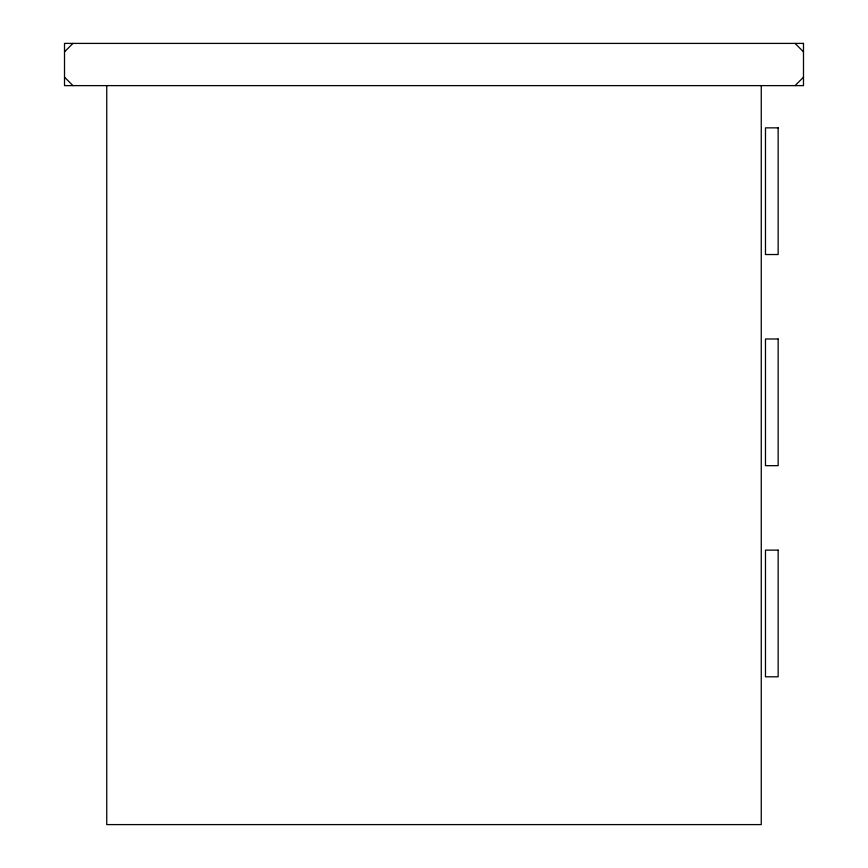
<?xml version="1.0" encoding="UTF-8"?>
<svg xmlns="http://www.w3.org/2000/svg" width="868" height="868" viewBox="0 0 868 868"><rect width="100%" height="100%" fill="white"/><g stroke="black" fill="none" stroke-linecap="round" stroke-linejoin="round"><path stroke-width="1.3" d="M64.514 51.841L72.955 43.4M795.045 85.628L803.486 77.187M795.045 43.4L803.486 51.841M64.514 77.187L72.955 85.628M761.258 85.628L761.258 824.6L106.742 824.6L106.742 85.628M803.486 43.4L64.514 43.4L64.514 85.628L803.486 85.628L803.486 43.4M778.151 127.856L765.478 127.856L765.478 254.53L778.151 254.53L778.151 127.856M778.151 338.987L765.478 338.987L765.478 465.671L778.151 465.671L778.151 338.987M778.151 550.128L765.478 550.128L765.478 676.801L778.151 676.801L778.151 550.128"/></g></svg>
